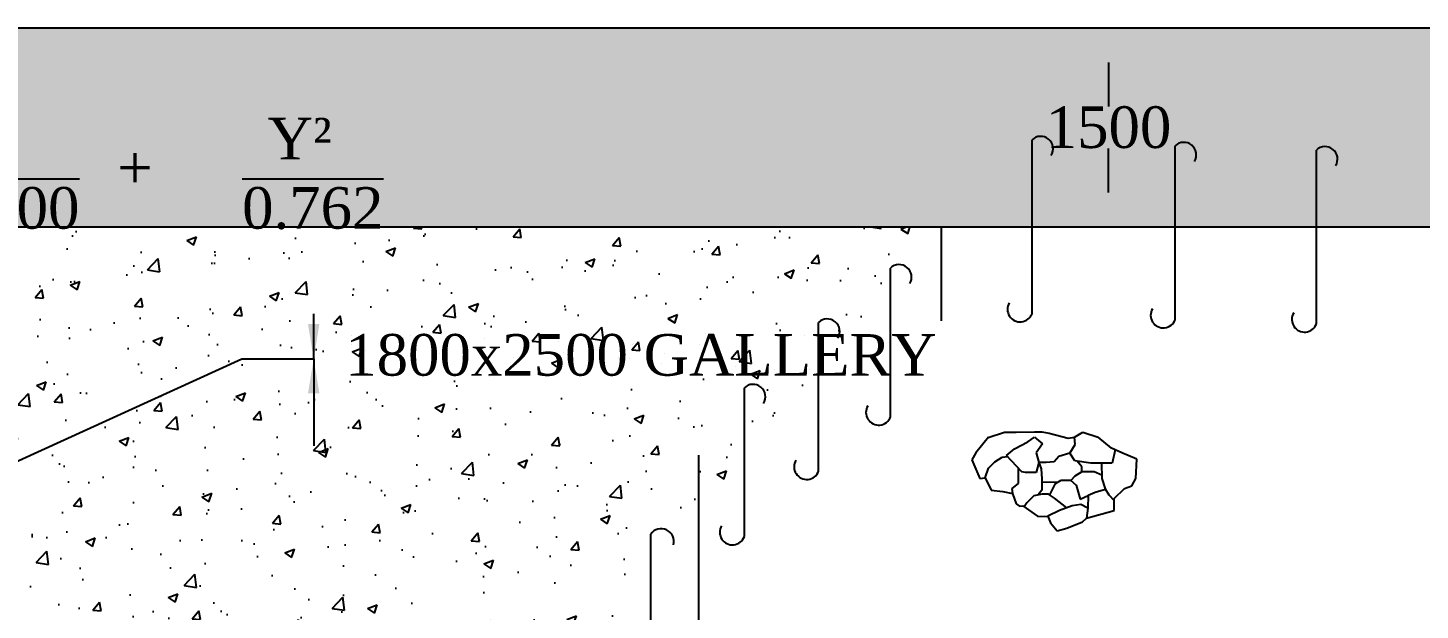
# Model space of a CAD drawing. Header units: millimetres. Extents: x 1776 to 105812, y -926 to 60429.
# Drawn here: x 22903 to 32946, y 18677 to 22882 of the extents above; entities that cross this region are included whole.
import ezdxf

# ---------------------------------------------------------------- set-up
doc = ezdxf.new("R2010")
doc.units = ezdxf.units.MM
doc.header["$MEASUREMENT"] = 0
doc.header["$PDMODE"] = 66
doc.header["$PDSIZE"] = 170
for name, color, linetype in [('DIM', 5, 'Continuous'), ('DWG. LINE', 1, 'Continuous'), ('HATCH', 2, 'Continuous'), ('TEXT', 7, 'Continuous')]:
    doc.layers.add(name, color=color, linetype=linetype)
doc.styles.get("Standard").update_dxf_attribs({"font": 'times.ttf', "height": 300})
doc.dimstyles.get("Standard").update_dxf_attribs({"dimtxt": 300, "dimasz": 250, "dimexe": 0.18, "dimexo": 0.0625, "dimgap": 0.09, "dimtad": 0, "dimtih": 1, "dimtoh": 1, "dimdec": 1, "dimzin": 0, "dimdsep": 46, "dimtxsty": 'Standard', "dimcen": 0.09, "dimse1": 1, "dimse2": 1, "dimclrd": 5, "dimclre": 5, "dimclrt": 4, "dimadec": 0, "dimazin": 0, "dimtfac": 1, "dimtdec": 1, "dimtofl": 0, "dimtmove": 0, "dimatfit": 3, "dimfxl": 0, "dimtolj": 1, "dimtzin": 0, "dimarcsym": 0})
pattern_1 = [(50, (0, 0), (717.2601826007534, -62.75213498259511), [75, -825]), (355, (0, 0), (-138.751333613, 752.1921337000118), [60, -660]), (100.4514, (59.77168, -5.22934), (578.5093817140216, 689.4395420609536), [63.74019000000001, -701.142112]), (46.18420000000001, (0, 200), (1067.241048625644, -165.5190143290181), [112.5, -1237.5]), (96.6356, (88.936745, 186.206693), (934.6627055487033, 974.1178709004417), [95.610288, -1051.713]), (351.1842, (0, 200), (934.6619451336272, 974.1186009253246), [90, -990]), (21, (100, 150), (596.9070521184617, -402.6188906653388), [75, -825]), (326.0000000000001, (100, 150), (243.3153319215817, 725.150045046853), [60, -660]), (71.4514, (149.742233, 116.448394), (840.22262858149, 322.5304967099524), [63.74019000000001, -701.142112]), (37.50000000000001, (0, 0), (12.15985531729067, 332.8938538313115), [0, -652, 0, -670, 0, -662.5]), (7.499999999999999, (0, 0), (263.0695374421486, 394.4117118823602), [0, -382, 0, -637, 0, -252.5]), (327.5, (-223, 0), (533.8224361724091, -22.5548717343798), [0, -250, 0, -780, 0, -1035]), (317.5, (-323, 0), (583.1861693423863, 100.1049823323176), [0, -325, 0, -518, 0, -735])]

# ---------------------------------------------------------------- blocks, each defined once
blk = doc.blocks.new('*D28')
at = {"layer": 'Defpoints', "color": 0}
for p in [(30698.54029899341, 22881.66276771858), (30698.54029899341, 21442.13378390901), (30698.54029899341, 21442.13378390901)]:
    blk.add_point(p, dxfattribs=at)
at = {"layer": 'DIM', "color": 5, "lineweight": -2}
for p, q in [((30698.54029899341, 22631.66276771858), (30698.54029899341, 22314.58380573448)), ((30698.54029899341, 21692.13378390901), (30698.54029899341, 22009.2127458931))]:
    blk.add_line(p, q, dxfattribs=at)
at = {"layer": 'DIM', "color": 5}
for points in [[(30656.87363232674, 22631.66276771858), (30740.20696566008, 22631.66276771858), (30698.54029899341, 22881.66276771858)], [(30656.87363232674, 21692.13378390901), (30740.20696566008, 21692.13378390901), (30698.54029899341, 21442.13378390901)]]:
    blk.add_solid(points, dxfattribs=at)
at = {"layer": 'DIM', "color": 4, "insert": (30698.5402989934, 22161.8982758138), "char_height": 300, "attachment_point": 5}
blk.add_mtext('\\A1;1500', dxfattribs=at)

msp = doc.modelspace()

# ---------------------------------------------------------------- hatches: boundary and pattern name
at = {"layer": 'HATCH'}
h = msp.add_hatch(dxfattribs=at)
h.set_pattern_fill('AR-CONC', color=256, scale=100, style=0)
h.set_pattern_definition(pattern_1)
h.paths.add_polyline_path([(42710.63295254472, 22881.66276771858), (20091.88774122787, 22881.66276771858, 0.1109590868981088), (17556.2922501496, 22160.79972162429), (17556.30403716754, 20256.44776151361), (18976.77093330806, 20256.44776151361), (18976.77093330806, 20905.15949112427), (20823.37127696944, 20905.15949112426), (20823.37127696944, 21442.13378390901), (44004.08583114146, 21442.13378390901)])
h.paths.add_polyline_path([(44933.78572671174, 22296.47742056871), (44692.86188878073, 22323.22676899379), (44692.86188878072, 22881.66276771858), (42710.63295254474, 22881.66276771858), (44004.08583114147, 21442.13378390901), (44673.74830123706, 21442.13378390901), (44673.74830123706, 21951.33971992618), (44390.75845532666, 21951.33971992618)])
h.paths.add_polyline_path([(30375.79336316067, 22313.62862909426), (31021.28723482614, 22313.62862909426), (31021.28723482614, 22010.16792253334), (30375.79336316067, 22010.16792253334)], flags=24)
h.paths.add_polyline_path([(24372.20692197349, 21348.81652190843), (25521.59408852, 21348.81652190843), (25521.59408852, 21806.92755291058), (24372.20692197349, 21806.92755291058)], flags=25)
h.paths.add_polyline_path([(24558.67839171194, 21858.46421344398), (25158.02950923177, 21858.46421344398), (25158.02950923177, 22298.40653500129), (24558.67839171194, 22298.40653500129)], flags=24)
h.paths.add_polyline_path([(23489.27297460677, 21661.65614547469), (23855.67528174448, 21661.65614547469), (23855.67528174448, 22011.40380228795), (23489.27297460677, 22011.40380228795)], flags=24)
h.paths.add_polyline_path([(22179.34528011625, 21348.81652190843), (23328.73244666275, 21348.81652190843), (23328.73244666275, 21806.92755291058), (22179.34528011625, 21806.92755291058)], flags=25)
h.paths.add_polyline_path([(22365.81674985469, 21858.46421344398), (22965.16786737452, 21858.46421344398), (22965.16786737452, 22298.40653500129), (22365.81674985469, 22298.40653500129)], flags=24)
h.paths.add_polyline_path([(19071.48988932295, 21026.52697957541), (20470.69681073607, 21026.52697957541), (20470.69681073607, 21484.63801057757), (19071.48988932295, 21484.63801057757)], flags=24)
h.paths.add_polyline_path([(17556.41241144912, 20325.60511147444), (19177.10455276131, 20325.60511147444), (19177.10455276131, 20783.71614247659), (17556.41241144912, 20783.71614247659)], flags=24)
h = msp.add_hatch(dxfattribs=at)
h.set_pattern_fill('AR-CONC', color=256, scale=100, style=0)
h.set_pattern_definition(pattern_1)
h.paths.add_polyline_path([(27395.78670369863, 19225.19750748869, -0.8648761347259505), (27559.28185712024, 19145.00148139505), (29125.70017843642, 21048.88812197837), (29125.70017843642, 21147.24515431661, -0.2944464430192217), (29221.69186268842, 21165.56020297198), (29449.24213544996, 21442.13378390901), (20823.37127696944, 21442.13378390901), (20823.37127696944, 20905.15949112427), (20468.48608488542, 20905.15949112427), (20539.88242246046, 19960.30335667159), (22283.95132872945, 19960.30335667158), (22283.95132872945, 17330.84278592014), (22305.11437474277, 16945.76612621338), (22913.87023260264, 17052.75901036465), (22913.87023260264, 17096.0027971799), (22913.87023260264, 18138.93233776616), (26731.54080074709, 18138.93233776616), (27031.64487849758, 18503.69067635202), (27031.64487849758, 18517.51457822686), (27043.01846172846, 18517.51457822686), (27395.78670369863, 18946.2830202001)])
h.paths.add_polyline_path([(24372.20692197349, 21348.81652190843), (25521.59408852, 21348.81652190843), (25521.59408852, 21806.92755291058), (24372.20692197349, 21806.92755291058)], flags=9)
h.paths.add_polyline_path([(22179.34528011625, 21348.81652190843), (23328.73244666275, 21348.81652190843), (23328.73244666275, 21806.92755291058), (22179.34528011625, 21806.92755291058)], flags=9)
h.paths.add_polyline_path([(25115.79171993434, 20286.73785136628), (29440.16086196751, 20286.73785136628), (29440.16086196751, 20746.79552980897), (25115.79171993434, 20746.79552980897)], flags=24)
h.paths.add_polyline_path([(22882.50341550212, 18154.50434030826), (22882.50341550212, 18971.66367700617), (22424.39238449996, 18971.66367700617), (22424.39238449996, 18154.50434030826)], flags=24)
h.paths.add_polyline_path([(21015.86574963259, 20048.81594596746), (22165.25291617909, 20048.81594596746), (22165.25291617909, 20506.92697696962), (21015.86574963259, 20506.92697696962)], flags=24)

# ---------------------------------------------------------------- linework, layer by layer
at = {"layer": 'DWG. LINE'}
for p, q in [((20091.88774122787, 22881.66276771858), (44692.86188878072, 22881.66276771858)), ((30146.725434909, 20817.37224114153), (30146.725434909, 22073.03441938519)), ((31179.25376057172, 20774.16091463151), (31179.25376057172, 22029.82309287518)), ((32198.00257628133, 20743.5598543035), (32198.00257628133, 21999.22203254716)), ((44673.74830123706, 21442.13378390901), (20823.37127696944, 21442.13378390901)), ((29491.49767938815, 21442.13378390901), (29491.49767938815, 20766.237419021)), ((29125.70017843642, 20072.51872874776), (29125.70017843642, 21147.24515431661)), ((28607.3248718147, 19679.70209218648), (28607.3248718147, 20754.42851775534)), ((28071.41865687446, 19207.48855702631), (28071.41865687446, 20282.21498259517)), ((27741.87857372448, 19796.52500898448), (27741.87857372448, 18517.51457822686)), ((27395.78670369863, 18004.66531553974), (27395.78670369863, 19225.19750748869))]:
    msp.add_line(p, q, dxfattribs=at)
for centre, radius, start, end in [((30208.92348426156, 22007.756225991), 90.16562469186053, 328.2162162938379, 133.6158603540497), ((31241.45180992428, 21964.54489948098), 90.16562469186053, 328.2162162938379, 133.6158603540497), ((32260.20062563389, 21933.94383915297), 90.16562469186053, 328.2162162938379, 133.6158603540497), ((29187.89822778898, 21081.96696092242), 90.16562469186053, 328.2162162938314, 133.61586035405), ((30061.17174587951, 20849.36030421419), 91.33821700523973, 149.0765366116326, 339.499500878412), ((31093.70007154223, 20806.14897770418), 91.33821700523973, 149.0765366116326, 339.499500878412), ((32112.44888725183, 20775.54791737617), 91.33821700523973, 149.0765366116326, 339.4995008784029), ((28669.52292116726, 20689.15032436114), 90.16562469186053, 328.2162162938314, 133.61586035405), ((28133.61670622702, 20216.93678920098), 90.16562469186053, 328.2162162938312, 133.6158603540507), ((29040.14648940693, 20104.50679182042), 91.33821700523973, 149.076536611627, 339.4995008784135), ((28521.77118278521, 19711.69015525914), 91.33821700523973, 149.076536611627, 339.4995008784159), ((27985.86496784497, 19239.47662009898), 91.33821700523973, 149.0765366116284, 339.4995008784137), ((27471.69282595496, 19173.190556571), 92.01338130809384, 344.1389206818527, 145.5830735681044)]:
    msp.add_arc(centre, radius, start, end, dxfattribs=at)
at = {"layer": 'HATCH'}
for p, q in [((29832.66564332115, 19926.72577110821), (29741.18138361279, 19811.9240241192)), ((29830.30761550364, 19923.76672969756), (29948.76282990389, 19960.88206963107)), ((29948.76282990389, 19960.88206963107), (30032.96693406961, 19960.88206963107)), ((30019.17035746208, 19842.10394211561), (30117.00322962214, 19893.1683116882)), ((30032.96693406961, 19960.88206963107), (30163.95134983174, 19965.55654653619)), ((30117.00322962214, 19893.1683116882), (30163.42102926998, 19926.72577110821)), ((30163.42102926998, 19926.72577110821), (30223.10105738858, 19876.60297574188)), ((30163.95134983174, 19965.55654653619), (30217.74840845304, 19963.2192321968)), ((30217.74840845304, 19963.2192321968), (30269.2065513994, 19953.87027838653)), ((30269.2065513994, 19953.87027838653), (30407.20771418643, 19918.81132216394)), ((30407.20771418643, 19918.81132216394), (30452.56400547033, 19926.72577110821)), ((30452.56400547033, 19926.72577110821), (30512.46291575415, 19960.88206963107)), ((30458.50575546663, 19873.28990855264), (30452.56400547033, 19926.72577110821)), ((30512.46291575415, 19960.88206963107), (30624.28361135173, 19926.72577110821)), ((30720.43462504382, 19846.7852192649), (30624.28361135173, 19926.72577110821)), ((29741.18138361279, 19811.9240241192), (29712.68822989176, 19762.7454126818)), ((29931.3320310309, 19780.52342015872), (29969.2663661504, 19786.84106133583)), ((29963.27097864162, 19793.77568891574), (30019.17035746208, 19842.10394211561)), ((29997.64317338488, 19754.01873087097), (29963.27097864162, 19793.77568891574)), ((30223.10105738858, 19876.60297574188), (30176.6832577408, 19813.65424382496)), ((30176.6832577408, 19813.65424382496), (30196.576600447, 19744.07937752955)), ((30339.14569922938, 19787.14955453725), (30305.9898426099, 19747.39259649247)), ((30418.71907005423, 19810.34117663573), (30339.14569922938, 19787.14955453725)), ((30418.71907005423, 19810.34117663573), (30458.50575546663, 19873.28990855264)), ((30455.19005562772, 19754.01873087097), (30418.71907005423, 19810.34117663573)), ((30793.37688163324, 19813.65424382496), (30720.43462504382, 19846.7852192649)), ((30747.44231466002, 19834.51810355993), (30723.75032488273, 19737.45324315102)), ((30902.79040923865, 19767.27099962803), (30793.37688163324, 19813.65424382496)), ((29712.68822989176, 19762.7454126818), (29769.67453733377, 19628.15116644784)), ((29808.52868216647, 19632.03368840345), (29831.86531749984, 19701.00935229551)), ((29831.86531749984, 19701.00935229551), (29878.28311714768, 19747.39259649247)), ((29878.28311714768, 19747.39259649247), (29931.3320310309, 19780.52342015872)), ((30073.90084437082, 19674.50466300776), (29997.64317338488, 19754.01873087097)), ((30047.37638742918, 19702.16178185264), (30047.37638742918, 19591.67737618163)), ((30196.576600447, 19744.07937752955), (30176.6832577408, 19671.1915958185)), ((30249.62551433022, 19744.07937752955), (30196.576600447, 19744.07937752955)), ((30196.576600447, 19744.07937752955), (30213.15424331428, 19697.69628510624)), ((30213.15424331428, 19697.69628510624), (30216.4699431532, 19624.80835162156)), ((30305.9898426099, 19747.39259649247), (30249.62551433022, 19744.07937752955)), ((30571.23469746851, 19737.45324315102), (30455.19005562772, 19754.01873087097)), ((30504.92355511447, 19710.94855386327), (30471.43700691339, 19751.69946246064)), ((30504.92355511447, 19674.50466300776), (30504.92355511447, 19710.94855386327)), ((30647.4923684544, 19737.45324315102), (30571.23469746851, 19737.45324315102)), ((30723.75032488273, 19737.45324315102), (30647.4923684544, 19737.45324315102)), ((30647.4923684544, 19737.45324315102), (30650.80806829331, 19628.1214188108)), ((30896.15929500321, 19628.1214188108), (30902.79040923865, 19767.27099962803)), ((29769.67453733377, 19628.15116644784), (29808.52868216647, 19632.03368840345)), ((29808.52868216647, 19632.03368840345), (29852.56332255503, 19542.73553165135)), ((30047.37638742918, 19591.67737618163), (30000.95858778134, 19555.23348532611)), ((30100.4253013124, 19671.1915958185), (30073.90084437082, 19674.50466300776)), ((30176.6832577408, 19671.1915958185), (30100.4253013124, 19671.1915958185)), ((30216.4699431532, 19624.80835162156), (30216.4699431532, 19578.42510742459)), ((30216.4699431532, 19601.61672952308), (30335.82999939046, 19603.27318723087)), ((30275.86659677765, 19508.79131419492), (30315.93665668426, 19591.67737618163)), ((30315.93665668426, 19591.67737618163), (30355.72334209666, 19614.8689982801)), ((30355.72334209666, 19614.8689982801), (30425.35018428961, 19614.8689982801)), ((30425.35018428961, 19614.8689982801), (30465.13686970207, 19578.42510742459)), ((30455.19005562772, 19644.68690653078), (30426.72439303336, 19613.61024769682)), ((30504.92355511447, 19674.50466300776), (30455.19005562772, 19644.68690653078)), ((30594.44345457118, 19674.50466300776), (30504.92355511447, 19674.50466300776)), ((30650.10843118889, 19651.19123957832), (30594.44345457118, 19674.50466300776)), ((30650.80806829331, 19628.1214188108), (30674.01682539598, 19551.92041813685)), ((30866.31913822266, 19575.11204023533), (30896.15929500321, 19628.1214188108)), ((29852.56332255503, 19542.73553165135), (29935.45239321881, 19532.38213976978)), ((29935.45239321881, 19532.38213976978), (30006.77190931373, 19520.28016356976)), ((30000.95858778134, 19555.23348532611), (30006.77190931373, 19520.28016356976)), ((30006.77190931373, 19520.28016356976), (30032.67495797801, 19445.21792065481)), ((30160.10532943106, 19502.22410675065), (30110.37211538676, 19452.52779536442)), ((30219.78535754966, 19515.47637550768), (30160.10532943106, 19502.22410675065)), ((30216.4699431532, 19541.98106479543), (30189.94534349036, 19508.85024112916)), ((30216.4699431532, 19578.42510742459), (30216.4699431532, 19541.98106479543)), ((30266.2031571975, 19515.47637550768), (30219.78535754966, 19515.47637550768)), ((30309.30554244882, 19485.65861903067), (30266.2031571975, 19515.47637550768)), ((30398.14552488301, 19415.58672239116), (30309.30554244882, 19485.65861903067)), ((30465.13686970207, 19578.42510742459), (30494.97674104012, 19479.03248465217)), ((30494.97674104012, 19479.03248465217), (30551.34135476225, 19505.53717393988)), ((30551.34135476225, 19505.53717393988), (30548.02565492334, 19412.77068554599)), ((30601.07456880656, 19525.4157288491), (30551.34135476225, 19505.53717393988)), ((30676.75255226885, 19547.47816919962), (30601.07456880656, 19525.4157288491)), ((30674.01682539598, 19551.92041813685), (30700.54128233765, 19508.85024112915)), ((30700.54128233762, 19508.85024112915), (30740.32796775002, 19469.03390284863)), ((30740.32796775002, 19482.34555184143), (30813.27022433944, 19555.23348532611)), ((30813.27022433944, 19555.23348532611), (30866.31913822266, 19575.11204023533)), ((30032.67495797801, 19445.21792065481), (30055.98733070067, 19427.09948486206)), ((30055.98733070067, 19427.09948486206), (30079.29998886579, 19430.98200681766)), ((30079.29998886579, 19430.98200681766), (30186.79648478055, 19355.91991567636)), ((30110.37211538676, 19452.52779536442), (30090.07397308777, 19423.45880544496)), ((30345.77681346481, 19396.2053495997), (30260.61961686092, 19354.62574169115)), ((30435.29671292152, 19429.33617326594), (30345.77681346481, 19396.2053495997)), ((30498.29244087903, 19439.27537483373), (30435.29671292152, 19429.33617326594)), ((30548.02565492334, 19412.77068554599), (30498.29244087903, 19439.27537483373)), ((30548.02565492334, 19412.77068554599), (30539.26342713786, 19339.97002191487)), ((30539.26342713786, 19339.97002191487), (30740.32796775002, 19396.2053495997)), ((30740.32796775002, 19396.2053495997), (30740.32796775002, 19482.34555184143)), ((30186.79648478055, 19355.91991567636), (30247.66794980753, 19353.33156770597)), ((30247.66794980753, 19353.33156770597), (30260.61961686092, 19354.62574169115)), ((30260.61961686092, 19354.62574169115), (30278.94017150648, 19307.615672285)), ((30278.94017150648, 19307.615672285), (30326.86025492258, 19249.37769117758)), ((30396.79794397542, 19268.79030095548), (30510.77027341688, 19315.38071619618)), ((30510.77027341688, 19315.38071619618), (30539.26342713786, 19339.97002191487)), ((30326.86025492258, 19249.37769117758), (30396.79794397542, 19268.79030095548))]:
    msp.add_line(p, q, dxfattribs=at)

# ---------------------------------------------------------------- texts
at = {"layer": 'TEXT'}
for s, p in [('Y²', (24632.00211197149, 21931.78793370353)), ('+', (23547.56425074232, 21719.94742161023)), ('%%O10.00', (22255.6971186166, 21431.2245968904)), ('%%O0.762', (24448.55876047385, 21431.2245968904)), ('1800x2500 GALLERY', (25192.46799967479, 20370.11925006852))]:
    msp.add_text(s, height=300, dxfattribs=at).set_placement(p)

# ---------------------------------------------------------------- dimensions: what is measured, and where the dimension line sits
at = {"layer": 'DIM'}
dim = msp.add_aligned_dim(p1=(30698.54029899341, 22881.66276771858), p2=(30698.54029899341, 21442.13378390901), distance=0, text='1500', dimstyle='Standard', dxfattribs=at)
dim.commit()
dim.dimension.update_dxf_attribs({"geometry": '*D28', "text_midpoint": (30698.5402989934, 22161.8982758138)})

# ---------------------------------------------------------------- leaders
for points in [[(24964.85392541671, 20492.13070115262), (24964.85392541671, 20815.75038782785)], [(22244.52092883317, 19488.6363584553), (24446.58348308021, 20492.13070115262), (24964.85392541671, 20492.13070115262)], [(24964.85392541671, 20492.13070115263), (24964.85392541671, 20124.44019373984), (24964.85392541671, 19862.86330201449)]]:
    msp.add_leader(points, dimstyle='Standard', override={"dimgap": 0.09, "dimtad": 0}, dxfattribs=at)

doc.saveas('drawing.dxf')
